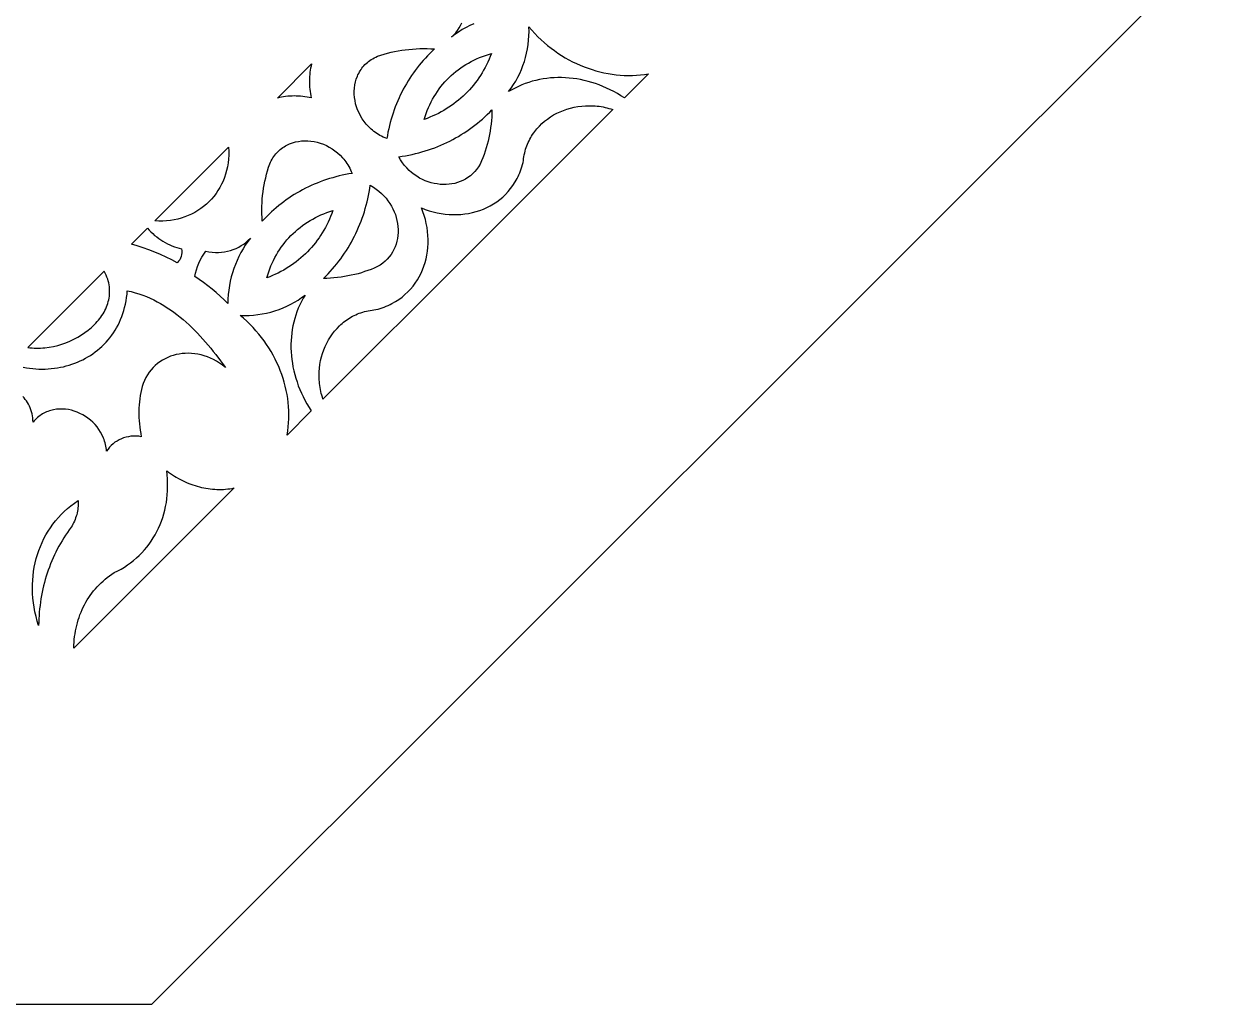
# Model space of a CAD drawing. Extents: x 3927 to 5087, y -513 to 1114.
# Drawn here: x 4593.2 to 4739.2, y 668.5 to 788.4 of the extents above; entities that cross this region are included whole.
import ezdxf

# ---------------------------------------------------------------- set-up
doc = ezdxf.new("R2010")
doc.units = 0
doc.layers.add('LAYER_1', color=18, linetype='CONTINUOUS')

msp = doc.modelspace()

# ---------------------------------------------------------------- linework, layer by layer
at = {"layer": 'LAYER_1'}
for points in [[(4608.82, 668.5), (4739.16, 798.84), (4739.16, 983.16), (4608.82, 1113.5), (4424.5, 1113.5), (4294.16, 983.16), (4294.16, 798.84), (4424.5, 668.5)], [(4655.28, 787.63), (4655.64, 787.23), (4656.02, 786.84), (4656.4, 786.47), (4656.8, 786.12), (4657.2, 785.77), (4657.62, 785.44), (4658.04, 785.13), (4658.47, 784.83), (4658.91, 784.54), (4659.35, 784.27), (4659.8, 784.02), (4660.26, 783.78), (4660.72, 783.55), (4661.19, 783.34), (4661.67, 783.15), (4662.14, 782.97), (4662.63, 782.81), (4663.11, 782.66), (4663.6, 782.53), (4664.09, 782.42), (4664.59, 782.32), (4665.08, 782.24), (4665.58, 782.18), (4666.08, 782.13), (4666.58, 782.1), (4667.08, 782.09), (4667.57, 782.09), (4668.07, 782.12), (4668.57, 782.16), (4669.06, 782.22), (4669.55, 782.3), (4666.65, 779.39), (4666.59, 779.35), (4666.16, 779.62), (4665.74, 779.88), (4665.3, 780.13), (4664.86, 780.35), (4664.42, 780.56), (4663.97, 780.76), (4663.52, 780.94), (4663.07, 781.1), (4662.61, 781.24), (4662.15, 781.37), (4661.69, 781.49), (4661.23, 781.59), (4660.77, 781.67), (4660.31, 781.73), (4659.85, 781.78), (4659.38, 781.82), (4658.92, 781.83), (4658.46, 781.84), (4658.01, 781.82), (4657.55, 781.79), (4657.1, 781.74), (4656.65, 781.67), (4656.2, 781.59), (4655.76, 781.5), (4655.32, 781.38), (4654.89, 781.25), (4654.46, 781.1), (4654.04, 780.94), (4653.63, 780.76), (4653.22, 780.56), (4652.82, 780.35), (4652.43, 780.12), (4652.74, 780.54), (4653.04, 780.97), (4653.31, 781.41), (4653.56, 781.87), (4653.79, 782.33), (4654, 782.81), (4654.19, 783.3), (4654.36, 783.8), (4654.51, 784.3), (4654.63, 784.82), (4654.74, 785.34), (4654.82, 785.87), (4654.88, 786.4), (4654.92, 786.94), (4654.93, 787.49), (4654.92, 788.04)], [(4636.4, 784.44), (4636.81, 784.58), (4637.23, 784.71), (4637.65, 784.82), (4638.07, 784.93), (4638.5, 785.02), (4638.93, 785.11), (4639.37, 785.18), (4639.81, 785.24), (4640.25, 785.29), (4640.69, 785.33), (4641.13, 785.36), (4641.58, 785.38), (4642.03, 785.39), (4642.48, 785.38), (4642.93, 785.36), (4643.38, 785.34), (4643.1, 785.07), (4642.81, 784.79), (4642.54, 784.51), (4642.27, 784.23), (4642.01, 783.94), (4641.75, 783.64), (4641.5, 783.34), (4641.26, 783.03), (4641.02, 782.72), (4640.79, 782.41), (4640.57, 782.08), (4640.35, 781.76), (4640.14, 781.43), (4639.94, 781.09), (4639.75, 780.75), (4639.56, 780.41), (4639.38, 780.06), (4639.2, 779.7), (4639.04, 779.35), (4638.88, 778.99), (4638.73, 778.62), (4638.58, 778.25), (4638.44, 777.88), (4638.31, 777.5), (4638.19, 777.12), (4638.08, 776.74), (4637.97, 776.35), (4637.87, 775.96), (4637.78, 775.57), (4637.69, 775.17), (4637.62, 774.77), (4637.55, 774.37), (4637.33, 774.46), (4637.12, 774.55), (4636.91, 774.66), (4636.71, 774.76), (4636.52, 774.88), (4636.33, 775), (4636.15, 775.12), (4635.97, 775.25), (4635.8, 775.39), (4635.64, 775.53), (4635.33, 775.82), (4635.04, 776.13), (4634.78, 776.46), (4634.54, 776.8), (4634.33, 777.15), (4634.15, 777.51), (4633.98, 777.88), (4633.85, 778.25), (4633.74, 778.64), (4633.66, 779.02), (4633.6, 779.41), (4633.57, 779.79), (4633.56, 780.18), (4633.59, 780.56), (4633.64, 780.93), (4633.71, 781.3), (4633.82, 781.66), (4633.95, 782.01), (4634.02, 782.18), (4634.11, 782.35), (4634.2, 782.52), (4634.29, 782.68), (4634.4, 782.83), (4634.51, 782.99), (4634.63, 783.14), (4634.75, 783.28), (4634.88, 783.42), (4635.02, 783.56), (4635.17, 783.69), (4635.32, 783.81), (4635.48, 783.93), (4635.65, 784.05), (4635.83, 784.15), (4636.01, 784.26), (4636.2, 784.35)], [(4650.33, 784.78), (4650.2, 784.43), (4650.05, 784.08), (4649.9, 783.73), (4649.74, 783.39), (4649.56, 783.06), (4649.38, 782.73), (4649.2, 782.41), (4649, 782.1), (4648.79, 781.79), (4648.58, 781.49), (4648.36, 781.19), (4648.13, 780.9), (4647.89, 780.62), (4647.65, 780.35), (4647.4, 780.08), (4647.14, 779.82), (4646.87, 779.57), (4646.6, 779.32), (4646.32, 779.08), (4646.03, 778.85), (4645.74, 778.63), (4645.44, 778.41), (4645.13, 778.21), (4644.82, 778.01), (4644.5, 777.82), (4644.18, 777.63), (4643.85, 777.46), (4643.51, 777.29), (4643.17, 777.14), (4642.82, 776.99), (4642.47, 776.85), (4642.11, 776.72), (4642.22, 777.09), (4642.35, 777.46), (4642.49, 777.81), (4642.63, 778.17), (4642.79, 778.51), (4642.96, 778.85), (4643.14, 779.18), (4643.32, 779.51), (4643.52, 779.82), (4643.73, 780.13), (4643.94, 780.44), (4644.17, 780.73), (4644.4, 781.02), (4644.65, 781.3), (4644.9, 781.57), (4645.16, 781.83), (4645.43, 782.09), (4645.7, 782.33), (4645.99, 782.57), (4646.28, 782.8), (4646.58, 783.02), (4646.89, 783.23), (4647.2, 783.43), (4647.52, 783.62), (4647.85, 783.8), (4648.19, 783.97), (4648.53, 784.13), (4648.88, 784.28), (4649.23, 784.42), (4649.59, 784.55), (4649.96, 784.67)], [(4628.35, 783.5), (4628.29, 783.25), (4628.24, 782.99), (4628.19, 782.74), (4628.15, 782.48), (4628.12, 782.23), (4628.1, 781.97), (4628.09, 781.71), (4628.08, 781.45), (4628.08, 781.18), (4628.1, 780.92), (4628.11, 780.66), (4628.14, 780.4), (4628.17, 780.13), (4628.22, 779.87), (4628.27, 779.61), (4628.32, 779.35), (4628.06, 779.4), (4627.8, 779.45), (4627.54, 779.49), (4627.27, 779.53), (4627.01, 779.55), (4626.75, 779.57), (4626.48, 779.58), (4626.22, 779.59), (4625.96, 779.58), (4625.7, 779.57), (4625.44, 779.55), (4625.18, 779.52), (4624.93, 779.48), (4624.67, 779.43), (4624.42, 779.38), (4624.17, 779.31)], [(4662.55, 778.39), (4662.79, 778.38), (4663.02, 778.37), (4663.26, 778.35), (4663.5, 778.32), (4663.74, 778.28), (4663.98, 778.24), (4664.22, 778.19), (4664.46, 778.13), (4664.7, 778.07), (4664.94, 778), (4665.18, 777.93), (4647.46, 760.21), (4629.74, 742.49), (4629.67, 742.73), (4629.6, 742.97), (4629.54, 743.21), (4629.48, 743.45), (4629.43, 743.69), (4629.39, 743.93), (4629.35, 744.17), (4629.32, 744.4), (4629.3, 744.64), (4629.28, 744.88), (4629.27, 745.12), (4629.27, 745.36), (4629.28, 745.83), (4629.32, 746.3), (4629.37, 746.76), (4629.46, 747.21), (4629.56, 747.66), (4629.69, 748.1), (4629.84, 748.52), (4630.01, 748.94), (4630.2, 749.35), (4630.41, 749.74), (4630.65, 750.12), (4630.9, 750.48), (4631.17, 750.83), (4631.46, 751.16), (4631.77, 751.47), (4631.93, 751.62), (4632.09, 751.77), (4632.26, 751.91), (4632.43, 752.04), (4632.61, 752.17), (4632.79, 752.3), (4632.98, 752.41), (4633.17, 752.53), (4633.36, 752.64), (4633.56, 752.74), (4633.76, 752.83), (4633.97, 752.92), (4634.18, 753), (4634.39, 753.08), (4634.6, 753.15), (4634.82, 753.21), (4635.05, 753.27), (4635.27, 753.32), (4635.5, 753.36), (4635.74, 753.4), (4635.97, 753.43), (4636.21, 753.45), (4636.48, 753.52), (4636.73, 753.6), (4636.99, 753.68), (4637.23, 753.77), (4637.48, 753.87), (4637.71, 753.97), (4637.94, 754.08), (4638.17, 754.19), (4638.6, 754.43), (4639.01, 754.7), (4639.41, 754.99), (4639.77, 755.29), (4640.12, 755.62), (4640.44, 755.96), (4640.75, 756.32), (4641.03, 756.69), (4641.28, 757.08), (4641.52, 757.48), (4641.73, 757.9), (4641.92, 758.32), (4642.08, 758.76), (4642.23, 759.21), (4642.35, 759.66), (4642.44, 760.12), (4642.52, 760.59), (4642.57, 761.07), (4642.6, 761.55), (4642.6, 762.03), (4642.58, 762.52), (4642.53, 763), (4642.47, 763.49), (4642.37, 763.98), (4642.26, 764.46), (4642.12, 764.95), (4641.96, 765.43), (4641.77, 765.9), (4642.24, 765.71), (4642.72, 765.55), (4643.21, 765.41), (4643.69, 765.29), (4644.18, 765.2), (4644.67, 765.13), (4645.15, 765.09), (4645.64, 765.07), (4646.12, 765.07), (4646.6, 765.1), (4647.08, 765.15), (4647.54, 765.22), (4648.01, 765.32), (4648.46, 765.44), (4648.91, 765.58), (4649.35, 765.75), (4649.77, 765.94), (4650.19, 766.15), (4650.59, 766.39), (4650.98, 766.64), (4651.35, 766.92), (4651.71, 767.22), (4652.05, 767.55), (4652.38, 767.89), (4652.68, 768.26), (4652.97, 768.65), (4653.23, 769.07), (4653.36, 769.28), (4653.48, 769.5), (4653.59, 769.73), (4653.7, 769.96), (4653.8, 770.19), (4653.9, 770.43), (4653.99, 770.68), (4654.07, 770.93), (4654.15, 771.19), (4654.22, 771.45), (4654.24, 771.69), (4654.27, 771.93), (4654.3, 772.16), (4654.35, 772.39), (4654.4, 772.62), (4654.45, 772.84), (4654.52, 773.06), (4654.59, 773.28), (4654.66, 773.49), (4654.75, 773.7), (4654.84, 773.91), (4654.93, 774.11), (4655.03, 774.31), (4655.14, 774.5), (4655.25, 774.69), (4655.37, 774.88), (4655.5, 775.06), (4655.63, 775.24), (4655.76, 775.41), (4655.9, 775.58), (4656.05, 775.74), (4656.2, 775.9), (4656.51, 776.21), (4656.84, 776.5), (4657.19, 776.77), (4657.55, 777.02), (4657.93, 777.26), (4658.32, 777.47), (4658.73, 777.66), (4659.15, 777.83), (4659.57, 777.98), (4660.01, 778.11), (4660.46, 778.21), (4660.91, 778.29), (4661.37, 778.35), (4661.84, 778.39), (4662.31, 778.4)], [(4650.4, 777.88), (4650.39, 777.44), (4650.37, 777.01), (4650.34, 776.58), (4650.29, 776.15), (4650.24, 775.72), (4650.18, 775.3), (4650.1, 774.88), (4650.02, 774.46), (4649.92, 774.05), (4649.82, 773.64), (4649.7, 773.23), (4649.57, 772.83), (4649.44, 772.43), (4649.29, 772.04), (4649.13, 771.65), (4648.96, 771.26), (4648.76, 770.93), (4648.53, 770.61), (4648.29, 770.33), (4648.03, 770.06), (4647.76, 769.83), (4647.47, 769.61), (4647.17, 769.42), (4646.85, 769.25), (4646.53, 769.11), (4646.19, 768.99), (4645.85, 768.9), (4645.5, 768.83), (4645.15, 768.78), (4644.79, 768.75), (4644.42, 768.75), (4644.06, 768.77), (4643.69, 768.82), (4643.33, 768.88), (4642.96, 768.97), (4642.6, 769.08), (4642.25, 769.22), (4641.9, 769.37), (4641.56, 769.55), (4641.22, 769.76), (4640.9, 769.98), (4640.58, 770.22), (4640.28, 770.49), (4639.99, 770.78), (4639.72, 771.09), (4639.46, 771.42), (4639.22, 771.77), (4639, 772.15), (4639.42, 772.21), (4639.83, 772.28), (4640.24, 772.36), (4640.64, 772.44), (4641.05, 772.54), (4641.45, 772.64), (4641.84, 772.75), (4642.24, 772.86), (4642.63, 772.99), (4643.01, 773.12), (4643.4, 773.26), (4643.77, 773.41), (4644.15, 773.56), (4644.52, 773.73), (4644.89, 773.9), (4645.25, 774.07), (4645.61, 774.26), (4645.96, 774.45), (4646.31, 774.65), (4646.65, 774.86), (4646.99, 775.07), (4647.33, 775.29), (4647.66, 775.52), (4647.99, 775.76), (4648.31, 776), (4648.62, 776.25), (4648.93, 776.5), (4649.24, 776.76), (4649.53, 777.03), (4649.83, 777.31), (4650.12, 777.59)], [(4623.23, 771.27), (4623.32, 771.47), (4623.41, 771.66), (4623.52, 771.84), (4623.62, 772.02), (4623.74, 772.18), (4623.86, 772.34), (4623.98, 772.5), (4624.11, 772.65), (4624.25, 772.78), (4624.39, 772.92), (4624.53, 773.04), (4624.68, 773.16), (4624.83, 773.27), (4624.99, 773.38), (4625.15, 773.47), (4625.32, 773.56), (4625.48, 773.64), (4625.66, 773.72), (4626.01, 773.85), (4626.37, 773.96), (4626.74, 774.03), (4627.11, 774.08), (4627.49, 774.1), (4627.88, 774.1), (4628.26, 774.07), (4628.65, 774.01), (4629.03, 773.93), (4629.41, 773.82), (4629.79, 773.68), (4630.16, 773.52), (4630.52, 773.34), (4630.87, 773.13), (4631.21, 772.89), (4631.54, 772.63), (4631.85, 772.34), (4632.14, 772.03), (4632.28, 771.87), (4632.42, 771.7), (4632.55, 771.52), (4632.67, 771.34), (4632.79, 771.15), (4632.9, 770.96), (4633.01, 770.76), (4633.11, 770.55), (4633.21, 770.34), (4633.3, 770.12), (4632.9, 770.05), (4632.5, 769.98), (4632.1, 769.89), (4631.71, 769.8), (4631.32, 769.7), (4630.93, 769.59), (4630.55, 769.48), (4630.17, 769.36), (4629.79, 769.23), (4629.42, 769.09), (4629.05, 768.94), (4628.68, 768.79), (4628.32, 768.63), (4627.97, 768.46), (4627.61, 768.29), (4627.26, 768.11), (4626.92, 767.92), (4626.58, 767.73), (4626.24, 767.52), (4625.91, 767.32), (4625.58, 767.1), (4625.26, 766.88), (4624.95, 766.65), (4624.63, 766.41), (4624.33, 766.17), (4624.03, 765.92), (4623.73, 765.66), (4623.44, 765.4), (4623.15, 765.13), (4622.87, 764.85), (4622.6, 764.57), (4622.33, 764.28), (4622.3, 764.74), (4622.29, 765.19), (4622.28, 765.64), (4622.29, 766.09), (4622.31, 766.53), (4622.33, 766.98), (4622.37, 767.42), (4622.43, 767.86), (4622.49, 768.3), (4622.56, 768.73), (4622.64, 769.17), (4622.74, 769.59), (4622.85, 770.02), (4622.96, 770.44), (4623.09, 770.86)], [(4618.2, 773.33), (4618.23, 772.83), (4618.23, 772.34), (4618.2, 771.86), (4618.15, 771.39), (4618.07, 770.92), (4617.97, 770.47), (4617.85, 770.03), (4617.7, 769.6), (4617.54, 769.18), (4617.35, 768.78), (4617.14, 768.39), (4616.91, 768.01), (4616.67, 767.65), (4616.4, 767.3), (4616.11, 766.97), (4615.81, 766.65), (4615.5, 766.35), (4615.16, 766.07), (4614.81, 765.81), (4614.45, 765.57), (4614.07, 765.34), (4613.68, 765.14), (4613.28, 764.95), (4612.86, 764.79), (4612.43, 764.65), (4611.99, 764.53), (4611.55, 764.43), (4611.09, 764.36), (4610.62, 764.31), (4610.15, 764.28), (4609.67, 764.28), (4609.18, 764.31)], [(4635.52, 768.67), (4635.9, 768.44), (4636.25, 768.2), (4636.58, 767.95), (4636.89, 767.67), (4637.18, 767.39), (4637.45, 767.08), (4637.69, 766.77), (4637.91, 766.45), (4638.11, 766.11), (4638.29, 765.77), (4638.45, 765.42), (4638.59, 765.07), (4638.7, 764.71), (4638.79, 764.34), (4638.85, 763.98), (4638.9, 763.61), (4638.92, 763.25), (4638.92, 762.88), (4638.89, 762.52), (4638.84, 762.17), (4638.77, 761.82), (4638.68, 761.47), (4638.56, 761.14), (4638.41, 760.81), (4638.25, 760.5), (4638.06, 760.2), (4637.84, 759.91), (4637.6, 759.63), (4637.34, 759.38), (4637.05, 759.13), (4636.74, 758.91), (4636.58, 758.81), (4636.41, 758.71), (4636.02, 758.54), (4635.63, 758.38), (4635.24, 758.23), (4634.84, 758.1), (4634.44, 757.97), (4634.03, 757.85), (4633.62, 757.75), (4633.21, 757.65), (4632.79, 757.57), (4632.37, 757.49), (4631.95, 757.43), (4631.52, 757.37), (4631.09, 757.33), (4630.66, 757.3), (4630.23, 757.28), (4629.79, 757.27), (4630.08, 757.55), (4630.36, 757.84), (4630.64, 758.13), (4630.91, 758.43), (4631.17, 758.74), (4631.42, 759.05), (4631.67, 759.36), (4631.91, 759.68), (4632.15, 760.01), (4632.38, 760.34), (4632.6, 760.67), (4632.81, 761.01), (4633.02, 761.36), (4633.22, 761.71), (4633.41, 762.06), (4633.59, 762.42), (4633.77, 762.78), (4633.94, 763.15), (4634.1, 763.52), (4634.26, 763.9), (4634.41, 764.27), (4634.55, 764.66), (4634.68, 765.04), (4634.8, 765.43), (4634.92, 765.82), (4635.03, 766.22), (4635.13, 766.62), (4635.23, 767.02), (4635.31, 767.43), (4635.39, 767.84), (4635.46, 768.25)], [(4630.95, 765.56), (4630.82, 765.2), (4630.68, 764.85), (4630.53, 764.5), (4630.37, 764.16), (4630.21, 763.82), (4630.04, 763.49), (4629.85, 763.17), (4629.66, 762.85), (4629.46, 762.53), (4629.26, 762.23), (4629.04, 761.93), (4628.82, 761.63), (4628.59, 761.35), (4628.35, 761.07), (4628.1, 760.8), (4627.85, 760.53), (4627.59, 760.27), (4627.32, 760.02), (4627.05, 759.78), (4626.76, 759.54), (4626.48, 759.31), (4626.18, 759.09), (4625.88, 758.88), (4625.57, 758.67), (4625.26, 758.47), (4624.94, 758.28), (4624.61, 758.1), (4624.28, 757.93), (4623.94, 757.77), (4623.59, 757.62), (4623.24, 757.47), (4622.89, 757.33), (4623, 757.71), (4623.11, 758.07), (4623.24, 758.44), (4623.38, 758.79), (4623.54, 759.14), (4623.7, 759.48), (4623.87, 759.82), (4624.05, 760.15), (4624.24, 760.47), (4624.44, 760.78), (4624.65, 761.09), (4624.87, 761.39), (4625.1, 761.68), (4625.33, 761.97), (4625.58, 762.24), (4625.83, 762.51), (4626.1, 762.77), (4626.37, 763.02), (4626.65, 763.27), (4626.94, 763.5), (4627.23, 763.73), (4627.53, 763.94), (4627.84, 764.15), (4628.16, 764.34), (4628.49, 764.53), (4628.82, 764.71), (4629.16, 764.88), (4629.5, 765.04), (4629.85, 765.18), (4630.21, 765.32), (4630.58, 765.44)], [(4608.28, 763.42), (4608.49, 763.19), (4608.71, 762.96), (4608.94, 762.75), (4609.17, 762.54), (4609.42, 762.35), (4609.67, 762.16), (4609.92, 761.98), (4610.18, 761.82), (4610.45, 761.66), (4610.73, 761.52), (4611.01, 761.38), (4611.29, 761.26), (4611.58, 761.15), (4611.87, 761.05), (4612.17, 760.97), (4612.47, 760.89), (4612.5, 760.65), (4612.5, 760.41), (4612.47, 760.18), (4612.42, 759.95), (4612.34, 759.74), (4612.23, 759.54), (4612.16, 759.45), (4612.09, 759.36), (4612.02, 759.27), (4611.94, 759.19), (4611.26, 759.55), (4610.57, 759.89), (4609.88, 760.21), (4609.18, 760.5), (4608.47, 760.78), (4607.76, 761.03), (4607.04, 761.25), (4606.32, 761.46)], [(4620.87, 762.21), (4620.55, 761.78), (4620.25, 761.35), (4619.97, 760.9), (4619.71, 760.43), (4619.47, 759.96), (4619.24, 759.48), (4619.04, 758.99), (4618.85, 758.48), (4618.69, 757.97), (4618.54, 757.45), (4618.42, 756.92), (4618.32, 756.39), (4618.23, 755.85), (4618.17, 755.3), (4618.13, 754.75), (4618.11, 754.19), (4617.65, 754.66), (4617.18, 755.11), (4616.69, 755.55), (4616.19, 755.97), (4615.68, 756.38), (4615.15, 756.77), (4614.62, 757.14), (4614.07, 757.49), (4614.16, 757.91), (4614.27, 758.33), (4614.41, 758.74), (4614.57, 759.13), (4614.75, 759.52), (4614.95, 759.89), (4615.18, 760.25), (4615.42, 760.6), (4615.81, 760.52), (4616.2, 760.47), (4616.59, 760.45), (4616.97, 760.45), (4617.34, 760.47), (4617.71, 760.52), (4618.08, 760.59), (4618.43, 760.68), (4618.78, 760.8), (4619.12, 760.94), (4619.44, 761.1), (4619.76, 761.28), (4620.06, 761.48), (4620.35, 761.7), (4620.62, 761.95)], [(4627.55, 755.24), (4627.32, 754.85), (4627.1, 754.45), (4626.91, 754.04), (4626.73, 753.62), (4626.56, 753.2), (4626.42, 752.78), (4626.29, 752.35), (4626.17, 751.91), (4626.07, 751.47), (4625.99, 751.02), (4625.93, 750.57), (4625.88, 750.12), (4625.85, 749.66), (4625.83, 749.21), (4625.83, 748.75), (4625.85, 748.29), (4625.88, 747.82), (4625.93, 747.36), (4626, 746.9), (4626.08, 746.44), (4626.18, 745.97), (4626.29, 745.51), (4626.42, 745.06), (4626.57, 744.6), (4626.73, 744.15), (4626.91, 743.7), (4627.11, 743.25), (4627.32, 742.81), (4627.54, 742.37), (4627.79, 741.93), (4628.04, 741.5), (4628.32, 741.08), (4628.28, 741.02), (4625.37, 738.11), (4625.45, 738.61), (4625.51, 739.1), (4625.55, 739.6), (4625.57, 740.09), (4625.58, 740.59), (4625.57, 741.09), (4625.54, 741.59), (4625.49, 742.09), (4625.43, 742.59), (4625.35, 743.08), (4625.25, 743.58), (4625.14, 744.07), (4625.01, 744.56), (4624.86, 745.04), (4624.7, 745.52), (4624.52, 746), (4624.33, 746.48), (4624.12, 746.95), (4623.89, 747.41), (4623.65, 747.87), (4623.4, 748.32), (4623.13, 748.76), (4622.84, 749.2), (4622.54, 749.63), (4622.23, 750.05), (4621.9, 750.47), (4621.55, 750.87), (4621.2, 751.27), (4620.83, 751.65), (4620.44, 752.03), (4620.04, 752.39), (4619.63, 752.74), (4620.18, 752.74), (4620.73, 752.75), (4621.27, 752.79), (4621.8, 752.85), (4622.33, 752.93), (4622.85, 753.03), (4623.37, 753.16), (4623.87, 753.31), (4624.37, 753.48), (4624.86, 753.67), (4625.33, 753.88), (4625.8, 754.11), (4626.26, 754.36), (4626.7, 754.63), (4627.13, 754.93)], [(4610.87, 733.57), (4611.1, 733.41), (4611.34, 733.25), (4611.58, 733.09), (4611.82, 732.94), (4612.07, 732.8), (4612.31, 732.67), (4612.57, 732.54), (4612.82, 732.42), (4613.07, 732.31), (4613.33, 732.2), (4613.59, 732.1), (4613.85, 732.01), (4614.11, 731.93), (4614.37, 731.85), (4614.64, 731.78), (4614.9, 731.71), (4615.17, 731.66), (4615.44, 731.61), (4615.7, 731.56), (4615.97, 731.53), (4616.24, 731.5), (4616.51, 731.48), (4616.77, 731.47), (4617.04, 731.46), (4617.31, 731.46), (4617.57, 731.47), (4617.84, 731.49), (4618.1, 731.52), (4618.37, 731.55), (4618.63, 731.59), (4618.89, 731.64), (4599.3, 712.05), (4599.31, 712.41), (4599.33, 712.76), (4599.35, 713.12), (4599.39, 713.47), (4599.44, 713.81), (4599.49, 714.16), (4599.56, 714.5), (4599.64, 714.83), (4599.73, 715.16), (4599.82, 715.49), (4599.93, 715.81), (4600.04, 716.13), (4600.17, 716.45), (4600.3, 716.76), (4600.45, 717.06), (4600.6, 717.36), (4600.76, 717.66), (4600.93, 717.94), (4601.11, 718.23), (4601.3, 718.5), (4601.5, 718.77), (4601.71, 719.04), (4601.92, 719.29), (4602.14, 719.54), (4602.38, 719.79), (4602.62, 720.02), (4602.86, 720.25), (4603.12, 720.47), (4603.38, 720.69), (4603.65, 720.89), (4603.93, 721.09), (4604.22, 721.28), (4604.65, 721.49), (4605.06, 721.72), (4605.47, 721.96), (4605.86, 722.22), (4606.23, 722.49), (4606.6, 722.78), (4606.95, 723.08), (4607.28, 723.39), (4607.6, 723.72), (4607.91, 724.06), (4608.2, 724.41), (4608.48, 724.77), (4608.75, 725.14), (4608.99, 725.52), (4609.23, 725.91), (4609.44, 726.32), (4609.65, 726.73), (4609.83, 727.15), (4610, 727.58), (4610.16, 728.02), (4610.29, 728.46), (4610.41, 728.92), (4610.51, 729.38), (4610.6, 729.84), (4610.67, 730.31), (4610.72, 730.79), (4610.75, 731.27), (4610.76, 731.76), (4610.76, 732.25), (4610.74, 732.75), (4610.7, 733.25), (4610.64, 733.75)], [(4599.81, 730.09), (4599.82, 729.87), (4599.81, 729.65), (4599.81, 729.43), (4599.79, 729.22), (4599.76, 729), (4599.73, 728.79), (4599.69, 728.58), (4599.64, 728.37), (4599.58, 728.17), (4599.51, 727.97), (4599.44, 727.77), (4599.36, 727.57), (4599.27, 727.38), (4599.17, 727.2), (4599.07, 727.02), (4598.96, 726.84), (4598.72, 726.52), (4598.5, 726.19), (4598.27, 725.86), (4598.06, 725.53), (4597.85, 725.19), (4597.65, 724.85), (4597.46, 724.5), (4597.27, 724.15), (4597.09, 723.8), (4596.92, 723.44), (4596.76, 723.08), (4596.6, 722.71), (4596.45, 722.34), (4596.3, 721.97), (4596.17, 721.6), (4596.04, 721.22), (4595.92, 720.84), (4595.8, 720.45), (4595.7, 720.06), (4595.6, 719.67), (4595.51, 719.28), (4595.42, 718.88), (4595.34, 718.48), (4595.27, 718.08), (4595.21, 717.68), (4595.16, 717.27), (4595.11, 716.87), (4595.07, 716.46), (4595.04, 716.05), (4595.02, 715.63), (4595, 715.22), (4594.99, 714.8), (4594.82, 715.36), (4594.67, 715.92), (4594.54, 716.48), (4594.44, 717.04), (4594.35, 717.6), (4594.29, 718.16), (4594.25, 718.72), (4594.24, 719.27), (4594.24, 719.82), (4594.26, 720.36), (4594.31, 720.9), (4594.38, 721.43), (4594.46, 721.96), (4594.57, 722.48), (4594.7, 723), (4594.85, 723.5), (4595.02, 724), (4595.2, 724.49), (4595.41, 724.97), (4595.64, 725.44), (4595.88, 725.9), (4596.15, 726.35), (4596.43, 726.78), (4596.74, 727.21), (4597.06, 727.62), (4597.4, 728.02), (4597.75, 728.4), (4598.13, 728.77), (4598.52, 729.12), (4598.93, 729.46), (4599.36, 729.79)]]:
    msp.add_lwpolyline(points, close=True, dxfattribs=at)
for points in [[(4648.19, 788.43), (4647.71, 788.2), (4647.23, 787.96), (4646.77, 787.7), (4646.32, 787.41), (4645.88, 787.11), (4645.46, 786.79), (4645.72, 787.05), (4645.97, 787.32), (4646.19, 787.61), (4646.39, 787.91), (4646.57, 788.22), (4646.73, 788.55)], [(4593.68, 748.81), (4593.93, 748.78), (4594.19, 748.76), (4594.45, 748.74), (4594.71, 748.73), (4594.97, 748.73), (4595.23, 748.74), (4595.5, 748.76), (4595.76, 748.78), (4596.28, 748.85), (4596.8, 748.95), (4597.32, 749.07), (4597.83, 749.23), (4598.33, 749.4), (4598.82, 749.61), (4599.3, 749.83), (4599.76, 750.08), (4600.21, 750.35), (4600.64, 750.64), (4601.05, 750.95), (4601.44, 751.28), (4601.8, 751.62), (4601.98, 751.8), (4602.14, 751.98), (4602.3, 752.17), (4602.45, 752.36), (4602.59, 752.55), (4602.73, 752.75), (4602.86, 752.95), (4602.98, 753.15), (4603.09, 753.36), (4603.19, 753.57), (4603.28, 753.78), (4603.36, 753.99), (4603.44, 754.21), (4603.5, 754.43), (4603.56, 754.65), (4603.6, 754.87), (4603.64, 755.1), (4603.66, 755.33), (4603.67, 755.56), (4603.67, 755.79), (4603.66, 756.02), (4603.64, 756.25), (4603.6, 756.48), (4603.56, 756.72), (4603.5, 756.96), (4603.43, 757.19), (4603.34, 757.43), (4603.25, 757.67), (4603.13, 757.91), (4603.01, 758.15)], [(4593.68, 748.82), (4603.01, 758.14)], [(4593.1, 746.42), (4593.49, 746.35), (4593.88, 746.29), (4594.26, 746.25), (4594.65, 746.21), (4595.03, 746.19), (4595.41, 746.19), (4595.79, 746.19), (4596.17, 746.21), (4596.54, 746.24), (4596.91, 746.28), (4597.28, 746.33), (4597.65, 746.4), (4598.01, 746.47), (4598.36, 746.56), (4598.71, 746.66), (4599.06, 746.77), (4599.4, 746.89), (4599.74, 747.03), (4600.07, 747.17), (4600.39, 747.33), (4600.71, 747.5), (4601.02, 747.67), (4601.32, 747.86), (4601.62, 748.06), (4601.91, 748.27), (4602.19, 748.49), (4602.47, 748.72), (4602.73, 748.96), (4602.99, 749.21), (4603.23, 749.47), (4603.47, 749.74), (4603.7, 750.02), (4603.92, 750.31), (4604.13, 750.61), (4604.33, 750.92), (4604.52, 751.24), (4604.69, 751.57), (4604.86, 751.91), (4605.01, 752.25), (4605.15, 752.61), (4605.28, 752.97), (4605.4, 753.35), (4605.5, 753.73), (4605.6, 754.12), (4605.67, 754.52), (4605.74, 754.93), (4605.79, 755.34), (4605.82, 755.77), (4606.31, 755.65), (4606.79, 755.52), (4607.25, 755.38), (4607.71, 755.21), (4608.17, 755.04), (4608.61, 754.84), (4609.05, 754.64), (4609.47, 754.42), (4609.89, 754.19), (4610.31, 753.94), (4610.71, 753.68), (4611.11, 753.42), (4611.51, 753.14), (4611.89, 752.85), (4612.27, 752.55), (4612.64, 752.24), (4613.01, 751.92), (4613.37, 751.59), (4613.72, 751.25), (4614.07, 750.91), (4614.41, 750.56), (4614.74, 750.2), (4615.07, 749.84), (4615.4, 749.47), (4615.72, 749.1), (4616.03, 748.72), (4616.34, 748.34), (4616.64, 747.95), (4617.23, 747.17), (4617.81, 746.38), (4617.46, 746.66), (4617.1, 746.91), (4616.74, 747.13), (4616.36, 747.34), (4615.99, 747.51), (4615.61, 747.67), (4615.22, 747.8), (4614.84, 747.91), (4614.45, 747.99), (4614.07, 748.05), (4613.68, 748.09), (4613.3, 748.11), (4612.92, 748.1), (4612.55, 748.07), (4612.17, 748.02), (4611.81, 747.95), (4611.45, 747.85), (4611.11, 747.74), (4610.77, 747.6), (4610.44, 747.45), (4610.12, 747.27), (4609.81, 747.07), (4609.52, 746.86), (4609.24, 746.62), (4608.98, 746.36), (4608.73, 746.09), (4608.5, 745.79), (4608.29, 745.48), (4608.1, 745.15), (4607.92, 744.8), (4607.77, 744.43), (4607.65, 744.05), (4607.56, 743.68), (4607.48, 743.31), (4607.41, 742.93), (4607.35, 742.55), (4607.31, 742.17), (4607.28, 741.79), (4607.25, 741.41), (4607.24, 741.03), (4607.24, 740.64), (4607.25, 740.25), (4607.27, 739.86), (4607.3, 739.47), (4607.35, 739.08), (4607.4, 738.69), (4607.47, 738.3), (4607.54, 737.91), (4607.22, 737.96), (4606.9, 737.98), (4606.58, 737.98), (4606.27, 737.96), (4605.97, 737.91), (4605.67, 737.85), (4605.38, 737.76), (4605.1, 737.66), (4604.83, 737.53), (4604.57, 737.38), (4604.32, 737.22), (4604.08, 737.04), (4603.86, 736.83), (4603.66, 736.61), (4603.47, 736.38), (4603.3, 736.12), (4603.28, 736.34), (4603.25, 736.55), (4603.21, 736.76), (4603.17, 736.96), (4603.12, 737.16), (4603.06, 737.36), (4603, 737.55), (4602.92, 737.74), (4602.76, 738.11), (4602.57, 738.46), (4602.36, 738.79), (4602.13, 739.11), (4601.88, 739.4), (4601.61, 739.68), (4601.32, 739.94), (4601.02, 740.18), (4600.7, 740.39), (4600.38, 740.59), (4600.04, 740.76), (4599.7, 740.91), (4599.34, 741.04), (4598.99, 741.14), (4598.63, 741.22), (4598.26, 741.27), (4597.9, 741.29), (4597.54, 741.29), (4597.17, 741.27), (4596.82, 741.21), (4596.47, 741.13), (4596.3, 741.07), (4596.13, 741.01), (4595.96, 740.94), (4595.79, 740.87), (4595.63, 740.79), (4595.47, 740.7), (4595.31, 740.6), (4595.16, 740.49), (4595.01, 740.38), (4594.86, 740.25), (4594.72, 740.12), (4594.58, 739.98), (4594.45, 739.84), (4594.32, 739.68), (4594.3, 739.95), (4594.28, 740.21), (4594.24, 740.46), (4594.19, 740.71), (4594.12, 740.96), (4594.05, 741.19), (4593.96, 741.42), (4593.86, 741.65), (4593.75, 741.87), (4593.63, 742.08), (4593.5, 742.28), (4593.36, 742.47), (4593.21, 742.66), (4593.05, 742.84)]]:
    msp.add_lwpolyline(points, dxfattribs=at)

doc.saveas('drawing.dxf')
